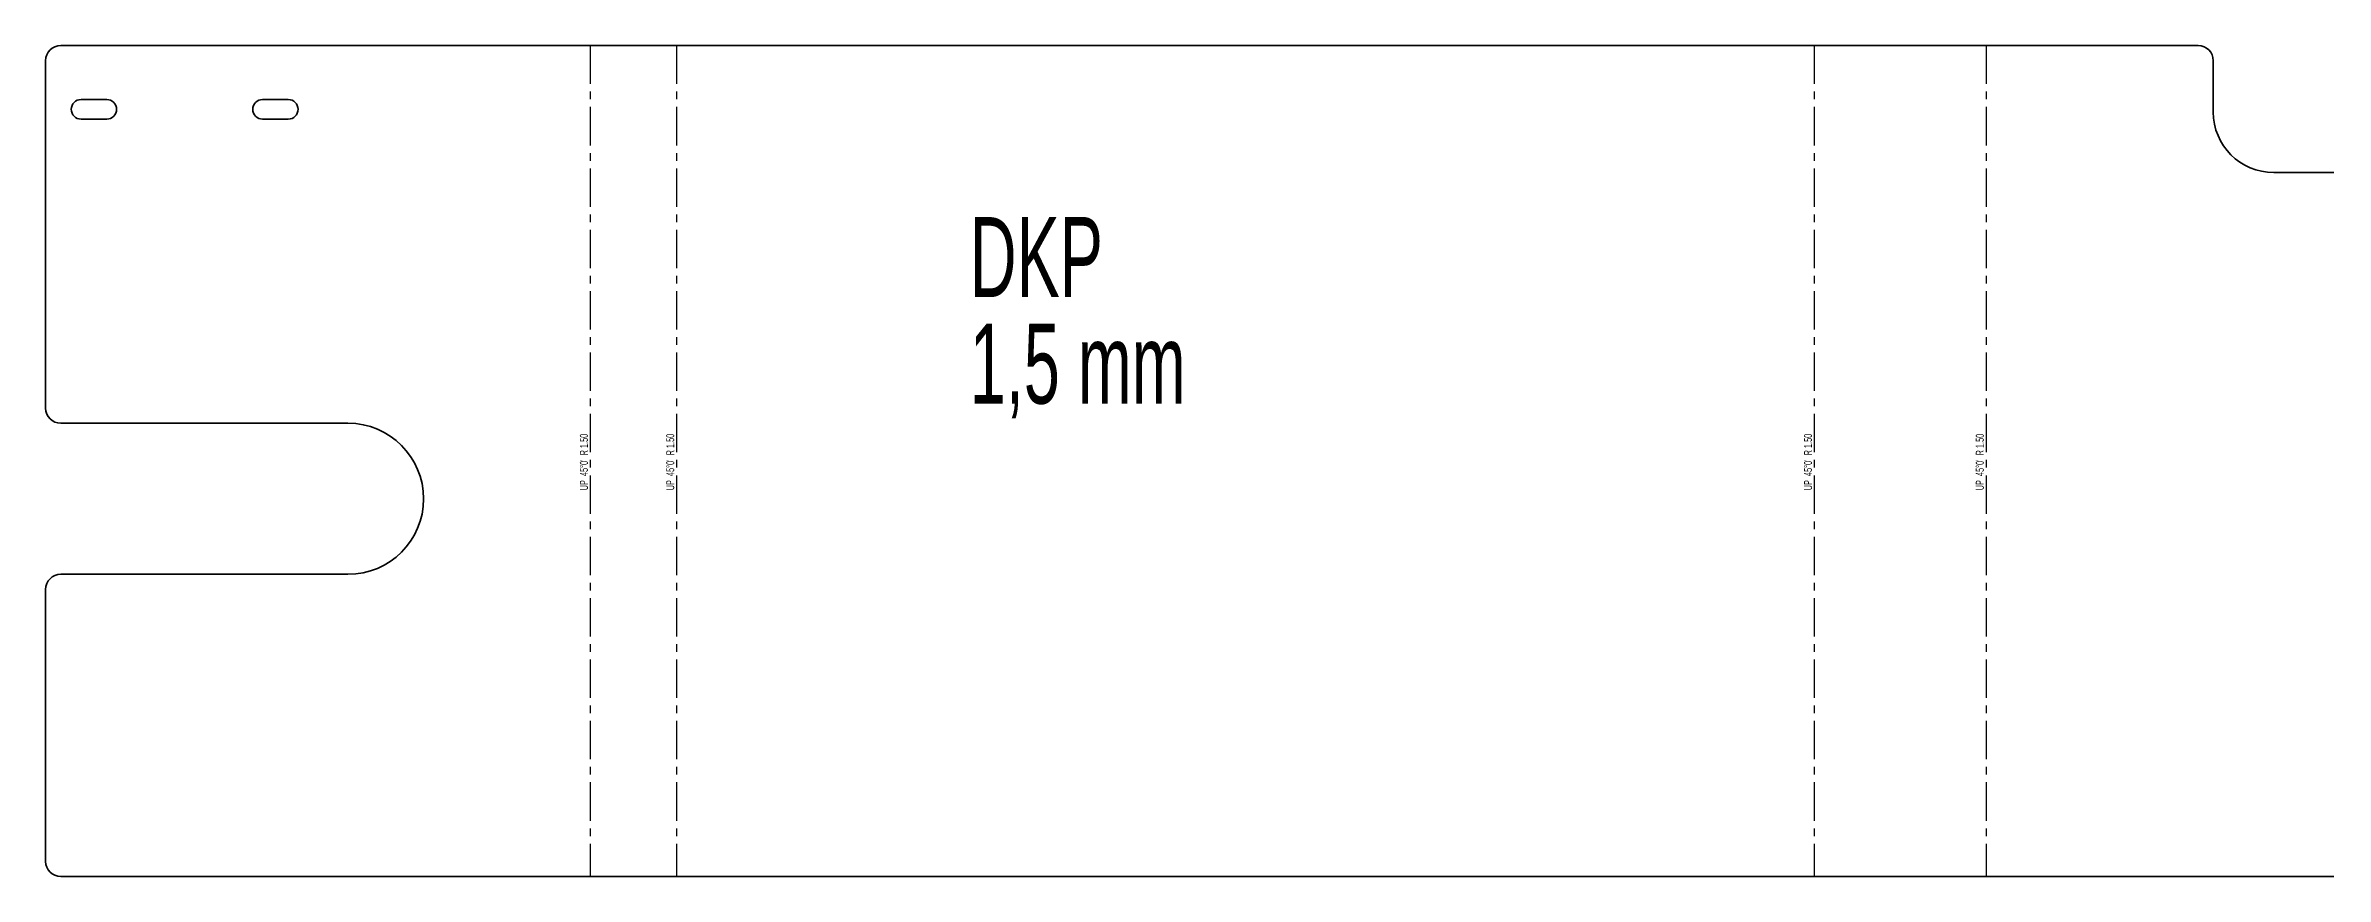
# Model space of a CAD drawing. Header units: millimetres. Extents: x -353 to 1355, y -311 to 737.
# Drawn here: x -252 to 502, y -311 to -36 of the extents above; entities that cross this region are included whole.
import ezdxf

# ---------------------------------------------------------------- set-up
doc = ezdxf.new("R2010")
doc.units = ezdxf.units.MM
doc.linetypes.add('CENTERX2', pattern=[20.32, 12.7, -2.54, 2.54, -2.54])
doc.styles.add('SLDTEXTSTYLE0', font='TXT', dxfattribs={"width": 0.605})
doc.styles.add('SLDTEXTSTYLE1', font='TXT', dxfattribs={"width": 0.574118})

# ---------------------------------------------------------------- blocks, each defined once
blk = doc.blocks.new('SW_NOTE_0')
at = {"color": 0, "linetype": 'Continuous', "lineweight": 0, "char_height": 26.458, "attachment_point": 1, "style": 'SLDTEXTSTYLE0'}
for s, insert in [('DKP', (0, 34.11)), ('1,5 mm', (0, -1.17))]:
    blk.add_mtext(s, dxfattribs=dict(at, insert=insert))

msp = doc.modelspace()

# ---------------------------------------------------------------- linework, layer by layer
at = {"color": 7, "linetype": 'Continuous', "lineweight": 35}
for p, q in [((459.86, -35.7), (-247.02, -35.7)), ((-252.02, -40.7), (-252.02, -155.7)), ((464.86, -40.7), (464.86, -57.7)), ((-240.27, -53.55), (-231.77, -53.55)), ((-240.27, -60.05), (-231.77, -60.05)), ((-180.27, -53.55), (-171.77, -53.55)), ((-180.27, -60.05), (-171.77, -60.05)), ((574.87, -77.7), (484.86, -77.7)), ((-152.02, -160.7), (-247.02, -160.7)), ((-247.02, -210.7), (-152.02, -210.7)), ((-252.02, -215.7), (-252.02, -305.7)), ((544.86, -310.7), (-247.02, -310.7))]:
    msp.add_line(p, q, dxfattribs=at)
at = {"color": 7, "linetype": 'CENTERX2'}
for p, q in [((-71.89, -35.7), (-71.89, -310.7)), ((-43.35, -35.7), (-43.35, -310.7)), ((332.91, -35.7), (332.91, -310.7)), ((389.74, -35.7), (389.74, -310.7))]:
    msp.add_line(p, q, dxfattribs=at)
at = {"color": 7, "linetype": 'Continuous', "lineweight": 35}
for centre, radius, start, end in [((-247.02, -40.7), 5, 90, 180), ((459.86, -40.7), 5, 0, 90), ((-240.27, -56.8), 3.25, 90, 270), ((-231.77, -56.8), 3.25, 270, 90), ((-180.27, -56.8), 3.25, 90, 270), ((-171.77, -56.8), 3.25, 270, 90), ((484.86, -57.7), 20, 180, 270), ((-247.02, -155.7), 5, 180, 270), ((-152.02, -185.7), 25, 270, 90), ((-247.02, -215.7), 5, 90, 180), ((-247.02, -305.7), 5, 180, 270)]:
    msp.add_arc(centre, radius, start, end, dxfattribs=at)

# ---------------------------------------------------------------- block references
at = {"color": 7, "linetype": 'Continuous', "lineweight": 0}
msp.add_blockref('SW_NOTE_0', (53.64, -126.57), dxfattribs=at)

# ---------------------------------------------------------------- texts
at = {"color": 7, "linetype": 'Continuous', "lineweight": 18, "char_height": 2.6458, "attachment_point": 2, "rotation": 90, "style": 'SLDTEXTSTYLE1'}
for insert in [(-75.31, -173.54), (-46.76, -173.54), (329.5, -173.54), (386.32, -173.54)]:
    msp.add_mtext("UP  45°0'  R 1.50", dxfattribs=dict(at, insert=insert))

doc.saveas('drawing.dxf')
